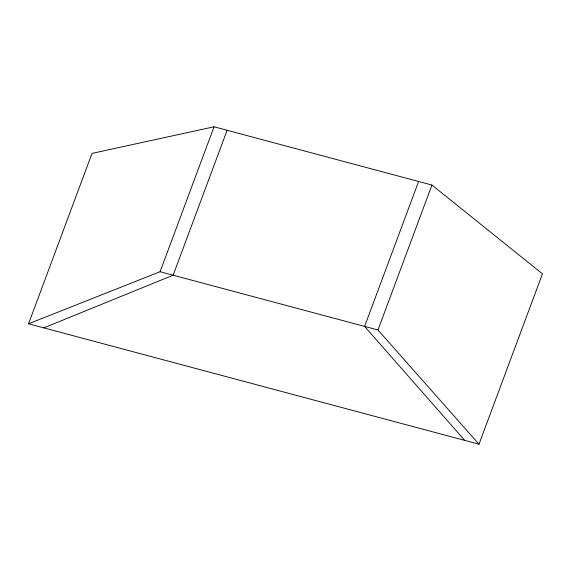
<?xml version="1.0" encoding="UTF-8"?>
<svg xmlns="http://www.w3.org/2000/svg" width="571" height="571" viewBox="0 0 571 571"><rect width="100%" height="100%" fill="white"/><g stroke="black" fill="none" stroke-linecap="round" stroke-linejoin="round"><path stroke-width="0.86" d="M28.55 323.778L92.002 153.406L214.061 126.791L431.954 185.047L542.45 273.844L478.998 444.209L28.55 323.778L160.08 271.717L377.973 329.974L478.998 444.209M160.08 271.717L214.061 126.791M227.108 130.274L173.134 275.201L43.824 327.861M418.593 181.471L364.612 326.398L464.715 440.398M377.973 329.974L431.954 185.047"/></g></svg>
